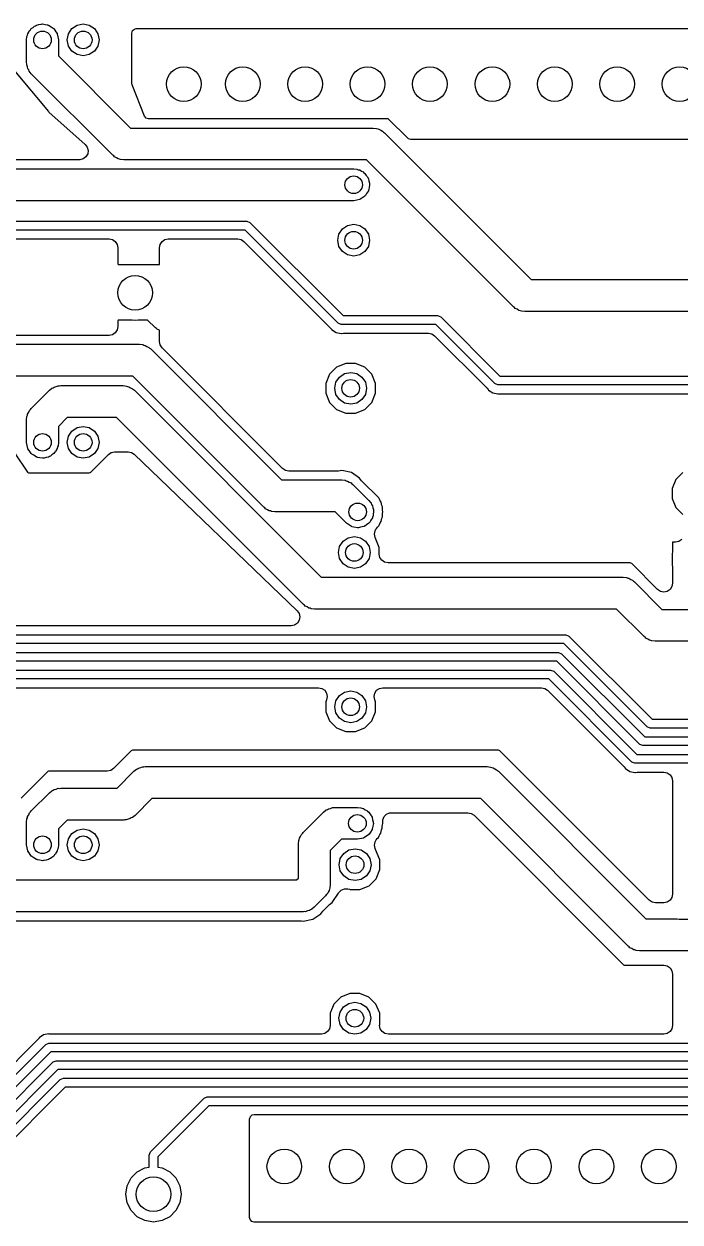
# Model space of a CAD drawing. Extents: x 2.66 to 5.22, y -3.92 to -3.24.
# Drawn here: x 3.435 to 3.807, y -3.921 to -3.241 of the extents above; entities that cross this region are included whole.
import ezdxf

# ---------------------------------------------------------------- set-up
doc = ezdxf.new("R2010")
doc.units = 0
doc.header["$MEASUREMENT"] = 0
doc.layers.add('BLACK', color=7, linetype='CONTINUOUS')

msp = doc.modelspace()

# ---------------------------------------------------------------- linework, layer by layer
at = {"layer": 'BLACK', "linetype": 'CONTINUOUS'}
for p, q in [((3.44087, -3.24267), (3.44141, -3.24249)), ((3.44141, -3.24249), (3.44193, -3.24215)), ((3.44193, -3.24215), (3.44335, -3.24186)), ((3.44335, -3.24186), (3.44445, -3.24151)), ((3.44445, -3.24151), (3.4449, -3.24155)), ((3.4449, -3.24155), (3.44539, -3.24146)), ((3.44539, -3.24146), (3.44698, -3.24177)), ((3.44698, -3.24177), (3.44819, -3.2419)), ((3.44819, -3.2419), (3.44849, -3.24207)), ((3.44849, -3.24207), (3.44886, -3.24215)), ((3.44886, -3.24215), (3.45039, -3.24317)), ((3.4621, -3.24411), (3.46504, -3.24215)), ((3.46504, -3.24215), (3.4685, -3.24146)), ((3.4685, -3.24146), (3.47197, -3.24215)), ((3.47197, -3.24215), (3.47491, -3.24411)), ((3.43634, -3.25051), (3.43654, -3.24863)), ((3.43654, -3.24863), (3.43686, -3.24791)), ((3.43686, -3.24791), (3.43703, -3.24705)), ((3.43703, -3.24705), (3.43767, -3.24609)), ((3.43767, -3.24609), (3.43807, -3.24519)), ((3.43807, -3.24519), (3.43857, -3.24474)), ((3.43857, -3.24474), (3.43899, -3.24411)), ((3.43899, -3.24411), (3.44007, -3.24339)), ((3.44007, -3.24339), (3.44087, -3.24267)), ((3.45039, -3.24317), (3.45145, -3.24378)), ((3.45145, -3.24378), (3.45159, -3.24397)), ((3.45159, -3.24397), (3.4518, -3.24411)), ((3.4518, -3.24411), (3.45302, -3.24594)), ((3.45302, -3.24594), (3.45367, -3.24683)), ((3.45367, -3.24683), (3.45369, -3.24694)), ((3.45369, -3.24694), (3.45376, -3.24705)), ((3.45376, -3.24705), (3.45445, -3.25051)), ((3.45945, -3.25051), (3.46014, -3.24705)), ((3.46014, -3.24705), (3.4621, -3.24411)), ((3.47491, -3.24411), (3.47687, -3.24705)), ((3.47687, -3.24705), (3.47756, -3.25051)), ((3.49606, -3.24661), (3.49646, -3.24525)), ((3.49606, -3.27511), (3.49606, -3.24661)), ((3.49646, -3.24525), (3.49754, -3.24432)), ((3.49754, -3.24432), (3.49858, -3.24409)), ((3.49858, -3.24409), (4.50535, -3.24409)), ((3.43634, -3.26332), (3.43634, -3.25051)), ((3.45445, -3.25051), (3.45445, -3.25957)), ((3.46014, -3.25398), (3.45945, -3.25051)), ((3.4621, -3.25691), (3.46014, -3.25398)), ((3.47687, -3.25398), (3.47491, -3.25691)), ((3.47756, -3.25051), (3.47687, -3.25398)), ((3.45445, -3.25957), (3.49539, -3.30051)), ((3.46504, -3.25888), (3.4621, -3.25691)), ((3.4685, -3.25957), (3.46504, -3.25888)), ((3.47197, -3.25888), (3.4685, -3.25957)), ((3.47491, -3.25691), (3.47197, -3.25888)), ((3.42945, -3.26809), (3.4487, -3.29119)), ((3.43649, -3.26402), (3.43634, -3.26332)), ((3.43645, -3.26473), (3.43649, -3.26402)), ((3.43687, -3.26584), (3.43645, -3.26473)), ((3.43712, -3.267), (3.43687, -3.26584)), ((3.43754, -3.26758), (3.43712, -3.267)), ((3.4378, -3.26825), (3.43754, -3.26758)), ((3.43899, -3.26972), (3.4378, -3.26825)), ((3.48524, -3.31597), (3.43899, -3.26972)), ((3.49624, -3.27604), (3.49606, -3.27511)), ((3.5033, -3.29369), (3.49624, -3.27604)), ((3.4487, -3.29119), (3.44896, -3.29146)), ((3.44896, -3.29146), (3.46964, -3.30985)), ((3.50428, -3.29488), (3.5033, -3.29369)), ((3.50564, -3.29528), (3.50428, -3.29488)), ((3.63249, -3.29528), (3.50564, -3.29528)), ((3.63298, -3.29523), (3.63249, -3.29528)), ((3.63314, -3.2952), (3.63298, -3.29523)), ((3.6333, -3.29523), (3.63314, -3.2952)), ((3.63379, -3.29528), (3.6333, -3.29523)), ((3.64148, -3.29528), (3.63379, -3.29528)), ((3.64171, -3.29532), (3.64148, -3.29528)), ((3.64191, -3.29545), (3.64171, -3.29532)), ((3.65281, -3.30635), (3.64191, -3.29545)), ((3.49539, -3.30051), (3.63314, -3.30051)), ((3.63314, -3.30051), (3.63502, -3.30071)), ((3.63502, -3.30071), (3.63568, -3.301)), ((3.63568, -3.301), (3.63639, -3.30111)), ((3.63639, -3.30111), (3.63738, -3.30176)), ((3.63738, -3.30176), (3.63846, -3.30224)), ((3.63846, -3.30224), (3.63894, -3.30277)), ((3.63894, -3.30277), (3.63954, -3.30316)), ((3.63954, -3.30316), (3.7229, -3.38652)), ((3.46964, -3.30985), (3.47082, -3.3114)), ((3.65322, -3.30669), (3.65281, -3.30635)), ((3.65459, -3.30709), (3.65322, -3.30669)), ((3.8308, -3.30709), (3.65459, -3.30709)), ((3.47005, -3.3169), (3.4685, -3.31808)), ((3.47104, -3.31522), (3.47005, -3.3169)), ((3.47082, -3.3114), (3.47131, -3.31329)), ((3.47131, -3.31329), (3.47104, -3.31522)), ((3.48584, -3.31636), (3.48524, -3.31597)), ((3.48632, -3.31689), (3.48584, -3.31636)), ((3.4874, -3.31737), (3.48632, -3.31689)), ((3.4884, -3.31802), (3.4874, -3.31737)), ((3.39548, -3.32362), (3.62205, -3.32362)), ((3.46632, -3.31858), (3.39964, -3.31858)), ((3.46661, -3.31857), (3.46632, -3.31858)), ((3.4685, -3.31808), (3.46661, -3.31857)), ((3.48911, -3.31813), (3.4884, -3.31802)), ((3.48976, -3.31842), (3.48911, -3.31813)), ((3.49164, -3.31862), (3.48976, -3.31842)), ((3.62939, -3.31862), (3.49164, -3.31862)), ((3.62205, -3.32362), (3.62393, -3.32382)), ((3.62393, -3.32382), (3.62465, -3.32414)), ((3.62465, -3.32414), (3.62551, -3.32431)), ((3.71274, -3.40198), (3.62939, -3.31862)), ((3.62551, -3.32431), (3.62647, -3.32495)), ((3.62647, -3.32495), (3.62737, -3.32535)), ((3.62737, -3.32535), (3.62782, -3.32586)), ((3.62782, -3.32586), (3.62845, -3.32627)), ((3.62845, -3.32627), (3.62917, -3.32735)), ((3.62917, -3.32735), (3.62989, -3.32815)), ((3.62989, -3.32815), (3.63007, -3.32869)), ((3.63007, -3.32869), (3.63041, -3.32921)), ((3.63041, -3.32921), (3.6307, -3.33063)), ((3.6307, -3.33063), (3.63105, -3.33173)), ((3.62939, -3.33767), (3.62878, -3.33874)), ((3.63041, -3.33614), (3.62939, -3.33767)), ((3.63049, -3.33578), (3.63041, -3.33614)), ((3.63066, -3.33548), (3.63049, -3.33578)), ((3.63079, -3.33427), (3.63066, -3.33548)), ((3.6311, -3.33268), (3.63079, -3.33427)), ((3.63105, -3.33173), (3.631, -3.33219)), ((3.631, -3.33219), (3.6311, -3.33268)), ((3.62205, -3.34173), (3.39173, -3.34173)), ((3.62551, -3.34104), (3.62205, -3.34173)), ((3.62562, -3.34097), (3.62551, -3.34104)), ((3.62573, -3.34095), (3.62562, -3.34097)), ((3.62662, -3.3403), (3.62573, -3.34095)), ((3.62845, -3.33908), (3.62662, -3.3403)), ((3.62859, -3.33887), (3.62845, -3.33908)), ((3.62878, -3.33874), (3.62859, -3.33887)), ((3.29764, -3.35341), (3.56142, -3.35341)), ((3.56142, -3.35341), (3.56319, -3.35414)), ((3.56319, -3.35414), (3.616, -3.40695)), ((3.61368, -3.36071), (3.61564, -3.35777)), ((3.61564, -3.35777), (3.61858, -3.35581)), ((3.61858, -3.35581), (3.62205, -3.35512)), ((3.62205, -3.35512), (3.62551, -3.35581)), ((3.62551, -3.35581), (3.62845, -3.35777)), ((3.62845, -3.35777), (3.63041, -3.36071)), ((3.56038, -3.35841), (3.29867, -3.35841)), ((3.30283, -3.36344), (3.48319, -3.36344)), ((3.48319, -3.36344), (3.4851, -3.36383)), ((3.4851, -3.36383), (3.48672, -3.36491)), ((3.48672, -3.36491), (3.48781, -3.36653)), ((3.51219, -3.36653), (3.51328, -3.36491)), ((3.51328, -3.36491), (3.5149, -3.36383)), ((3.5149, -3.36383), (3.51681, -3.36344)), ((3.51681, -3.36344), (3.55622, -3.36344)), ((3.55622, -3.36344), (3.55814, -3.36383)), ((3.55814, -3.36383), (3.55976, -3.36491)), ((3.55976, -3.36491), (3.60876, -3.41391)), ((3.61319, -3.41122), (3.56038, -3.35841)), ((3.61299, -3.36417), (3.61368, -3.36071)), ((3.61368, -3.36764), (3.61299, -3.36417)), ((3.63041, -3.36071), (3.6311, -3.36417)), ((3.6311, -3.36417), (3.63041, -3.36764)), ((3.48781, -3.36653), (3.48819, -3.36844)), ((3.48819, -3.36844), (3.48819, -3.37746)), ((3.51181, -3.36844), (3.51219, -3.36653)), ((3.51181, -3.37746), (3.51181, -3.36844)), ((3.61564, -3.37058), (3.61368, -3.36764)), ((3.61858, -3.37254), (3.61564, -3.37058)), ((3.62845, -3.37058), (3.62551, -3.37254)), ((3.63041, -3.36764), (3.62845, -3.37058)), ((3.48819, -3.37746), (3.48827, -3.37787)), ((3.48827, -3.37787), (3.48868, -3.37795)), ((3.48868, -3.37795), (3.51132, -3.37795)), ((3.51132, -3.37795), (3.51173, -3.37787)), ((3.51173, -3.37787), (3.51181, -3.37746)), ((3.62205, -3.37323), (3.61858, -3.37254)), ((3.62551, -3.37254), (3.62205, -3.37323)), ((3.7229, -3.38652), (3.8188, -3.38652)), ((3.71334, -3.40237), (3.71274, -3.40198)), ((3.71382, -3.4029), (3.71334, -3.40237)), ((3.71491, -3.40338), (3.71382, -3.4029)), ((3.7159, -3.40403), (3.71491, -3.40338)), ((3.71661, -3.40414), (3.7159, -3.40403)), ((3.71726, -3.40443), (3.71661, -3.40414)), ((3.71915, -3.40463), (3.71726, -3.40443)), ((3.8188, -3.40463), (3.71915, -3.40463)), ((3.48827, -3.40953), (3.48819, -3.40994)), ((3.48819, -3.40994), (3.48819, -3.41319)), ((3.48868, -3.40945), (3.48827, -3.40953)), ((3.49621, -3.40945), (3.48868, -3.40945)), ((3.49795, -3.40972), (3.49621, -3.40945)), ((3.49969, -3.40945), (3.49795, -3.40972)), ((3.50507, -3.40945), (3.49969, -3.40945)), ((3.50952, -3.4139), (3.50507, -3.40945)), ((3.61368, -3.41142), (3.61319, -3.41122)), ((3.61496, -3.41195), (3.61368, -3.41142)), ((3.66865, -3.41195), (3.61496, -3.41195)), ((3.616, -3.40695), (3.66969, -3.40695)), ((3.70219, -3.44549), (3.66865, -3.41195)), ((3.66969, -3.40695), (3.67145, -3.40768)), ((3.67145, -3.40768), (3.70499, -3.44122)), ((3.48319, -3.41819), (3.30818, -3.41819)), ((3.4851, -3.41781), (3.48319, -3.41819)), ((3.48672, -3.41672), (3.4851, -3.41781)), ((3.48781, -3.4151), (3.48672, -3.41672)), ((3.48819, -3.41319), (3.48781, -3.4151)), ((3.5102, -3.41429), (3.50952, -3.4139)), ((3.51075, -3.41484), (3.5102, -3.41429)), ((3.5115, -3.41504), (3.51075, -3.41484)), ((3.51181, -3.41522), (3.5115, -3.41504)), ((3.51181, -3.4217), (3.51181, -3.41522)), ((3.60876, -3.41391), (3.60938, -3.41466)), ((3.60938, -3.41466), (3.60953, -3.41488)), ((3.60953, -3.41488), (3.61202, -3.41655)), ((3.61202, -3.41655), (3.61496, -3.41714)), ((3.61496, -3.41714), (3.61522, -3.41708)), ((3.61522, -3.41708), (3.6162, -3.41699)), ((3.6162, -3.41699), (3.66449, -3.41699)), ((3.66449, -3.41699), (3.6664, -3.41737)), ((3.6664, -3.41737), (3.66803, -3.41845)), ((3.66803, -3.41845), (3.69775, -3.44818)), ((3.3063, -3.42323), (3.50039, -3.42323)), ((3.50039, -3.42323), (3.50228, -3.42343)), ((3.50228, -3.42343), (3.50293, -3.42372)), ((3.50293, -3.42372), (3.50364, -3.42383)), ((3.50364, -3.42383), (3.50463, -3.42448)), ((3.50463, -3.42448), (3.50572, -3.42496)), ((3.50572, -3.42496), (3.5062, -3.42549)), ((3.5062, -3.42549), (3.5068, -3.42588)), ((3.5068, -3.42588), (3.58111, -3.50019)), ((3.51219, -3.42361), (3.51181, -3.4217)), ((3.51328, -3.42523), (3.51219, -3.42361)), ((3.58173, -3.49369), (3.51328, -3.42523)), ((3.61237, -3.43624), (3.60841, -3.44021)), ((3.61755, -3.43409), (3.61237, -3.43624)), ((3.61689, -3.43982), (3.62035, -3.43913)), ((3.62316, -3.43409), (3.61755, -3.43409)), ((3.62035, -3.43913), (3.62382, -3.43982)), ((3.62834, -3.43624), (3.62316, -3.43409)), ((3.6323, -3.44021), (3.62834, -3.43624)), ((3.49664, -3.44134), (3.31005, -3.44134)), ((3.57096, -3.51565), (3.49664, -3.44134)), ((3.60841, -3.44021), (3.60626, -3.44539)), ((3.60626, -3.44539), (3.60626, -3.45099)), ((3.6113, -3.44819), (3.61199, -3.44472)), ((3.61199, -3.44472), (3.61395, -3.44179)), ((3.61395, -3.44179), (3.61689, -3.43982)), ((3.62382, -3.43982), (3.62676, -3.44179)), ((3.62676, -3.44179), (3.62872, -3.44472)), ((3.62872, -3.44472), (3.62941, -3.44819)), ((3.63445, -3.44539), (3.6323, -3.44021)), ((3.63445, -3.45099), (3.63445, -3.44539)), ((3.70263, -3.44567), (3.70219, -3.44549)), ((3.70396, -3.44622), (3.70263, -3.44567)), ((4.13123, -3.44622), (3.70396, -3.44622)), ((3.70499, -3.44122), (4.13467, -3.44122)), ((3.43899, -3.45965), (3.4493, -3.44934)), ((3.4493, -3.44934), (3.45077, -3.44815)), ((3.45077, -3.44815), (3.45144, -3.4479)), ((3.45144, -3.4479), (3.45201, -3.44748)), ((3.45201, -3.44748), (3.45317, -3.44723)), ((3.45317, -3.44723), (3.45428, -3.4468)), ((3.45428, -3.4468), (3.455, -3.44684)), ((3.455, -3.44684), (3.4557, -3.44669)), ((3.4557, -3.44669), (3.49117, -3.44669)), ((3.49117, -3.44669), (3.49306, -3.44689)), ((3.49306, -3.44689), (3.49371, -3.44718)), ((3.49371, -3.44718), (3.49442, -3.44729)), ((3.49442, -3.44729), (3.49541, -3.44794)), ((3.49541, -3.44794), (3.4965, -3.44842)), ((3.4965, -3.44842), (3.49698, -3.44895)), ((3.49698, -3.44895), (3.49758, -3.44934)), ((3.49758, -3.44934), (3.60363, -3.55539)), ((3.60626, -3.45099), (3.60841, -3.45617)), ((3.61199, -3.45165), (3.6113, -3.44819)), ((3.61395, -3.45459), (3.61199, -3.45165)), ((3.62872, -3.45165), (3.62676, -3.45459)), ((3.62941, -3.44819), (3.62872, -3.45165)), ((3.6323, -3.45617), (3.63445, -3.45099)), ((3.69775, -3.44818), (3.69837, -3.44894)), ((3.69837, -3.44894), (3.69852, -3.44916)), ((3.69852, -3.44916), (3.70101, -3.45082)), ((3.70101, -3.45082), (3.70396, -3.45141)), ((3.70396, -3.45141), (3.70422, -3.45136)), ((3.70422, -3.45136), (3.70519, -3.45126)), ((3.70519, -3.45126), (4.12218, -3.45126)), ((3.4386, -3.46025), (3.43899, -3.45965)), ((3.60841, -3.45617), (3.61237, -3.46014)), ((3.61237, -3.46014), (3.61755, -3.46228)), ((3.61689, -3.45655), (3.61395, -3.45459)), ((3.62035, -3.45724), (3.61689, -3.45655)), ((3.62382, -3.45655), (3.62035, -3.45724)), ((3.62316, -3.46228), (3.62834, -3.46014)), ((3.62676, -3.45459), (3.62382, -3.45655)), ((3.62834, -3.46014), (3.6323, -3.45617)), ((3.43634, -3.46605), (3.43654, -3.46417)), ((3.43634, -3.47886), (3.43634, -3.46605)), ((3.43654, -3.46417), (3.43683, -3.46351)), ((3.43683, -3.46351), (3.43694, -3.46281)), ((3.43694, -3.46281), (3.43759, -3.46181)), ((3.43759, -3.46181), (3.43807, -3.46073)), ((3.43807, -3.46073), (3.4386, -3.46025)), ((3.45945, -3.4648), (3.45445, -3.4698)), ((3.48742, -3.4648), (3.45945, -3.4648)), ((3.59347, -3.57085), (3.48742, -3.4648)), ((3.61755, -3.46228), (3.62316, -3.46228)), ((3.45445, -3.4698), (3.45445, -3.47886)), ((3.46014, -3.47539), (3.4621, -3.47246)), ((3.4621, -3.47246), (3.46504, -3.47049)), ((3.46504, -3.47049), (3.4685, -3.4698)), ((3.4685, -3.4698), (3.47197, -3.47049)), ((3.47197, -3.47049), (3.47491, -3.47246)), ((3.47491, -3.47246), (3.47687, -3.47539)), ((3.43703, -3.48232), (3.43634, -3.47886)), ((3.45445, -3.47886), (3.45425, -3.48074)), ((3.45945, -3.47886), (3.46014, -3.47539)), ((3.46014, -3.48232), (3.45945, -3.47886)), ((3.47687, -3.47539), (3.47756, -3.47886)), ((3.47756, -3.47886), (3.47687, -3.48232)), ((3.42954, -3.48487), (3.43687, -3.49585)), ((3.4371, -3.48243), (3.43703, -3.48232)), ((3.43712, -3.48254), (3.4371, -3.48243)), ((3.43777, -3.48343), (3.43712, -3.48254)), ((3.43899, -3.48526), (3.43777, -3.48343)), ((3.4392, -3.4854), (3.43899, -3.48526)), ((3.43933, -3.48559), (3.4392, -3.4854)), ((3.4404, -3.4862), (3.43933, -3.48559)), ((3.44193, -3.48722), (3.4404, -3.4862)), ((3.4423, -3.4873), (3.44193, -3.48722)), ((3.4426, -3.48747), (3.4423, -3.4873)), ((3.44886, -3.48722), (3.44744, -3.48751)), ((3.44938, -3.48688), (3.44886, -3.48722)), ((3.44992, -3.4867), (3.44938, -3.48688)), ((3.45072, -3.48598), (3.44992, -3.4867)), ((3.4518, -3.48526), (3.45072, -3.48598)), ((3.45222, -3.48463), (3.4518, -3.48526)), ((3.45272, -3.48418), (3.45222, -3.48463)), ((3.45312, -3.48328), (3.45272, -3.48418)), ((3.45376, -3.48232), (3.45312, -3.48328)), ((3.45393, -3.48146), (3.45376, -3.48232)), ((3.45425, -3.48074), (3.45393, -3.48146)), ((3.4621, -3.48526), (3.46014, -3.48232)), ((3.46504, -3.48722), (3.4621, -3.48526)), ((3.4685, -3.48791), (3.46504, -3.48722)), ((3.47197, -3.48722), (3.4685, -3.48791)), ((3.47491, -3.48526), (3.47197, -3.48722)), ((3.47279, -3.49571), (3.48279, -3.48572)), ((3.47687, -3.48232), (3.47491, -3.48526)), ((3.48279, -3.48572), (3.48441, -3.48463)), ((3.48441, -3.48463), (3.48632, -3.48425)), ((3.48632, -3.48425), (3.49405, -3.48425)), ((3.49405, -3.48425), (3.49596, -3.48463)), ((3.49596, -3.48463), (3.49751, -3.48565)), ((3.49751, -3.48565), (3.58997, -3.5744)), ((3.4438, -3.4876), (3.4426, -3.48747)), ((3.44539, -3.48791), (3.4438, -3.4876)), ((3.44588, -3.48782), (3.44539, -3.48791)), ((3.44634, -3.48786), (3.44588, -3.48782)), ((3.44744, -3.48751), (3.44634, -3.48786)), ((3.58336, -3.49477), (3.58173, -3.49369)), ((3.43687, -3.49585), (3.43705, -3.49597)), ((3.43705, -3.49597), (3.4375, -3.49606)), ((3.4375, -3.49606), (3.47195, -3.49606)), ((3.47195, -3.49606), (3.4724, -3.49597)), ((3.4724, -3.49597), (3.47279, -3.49571)), ((3.58111, -3.50019), (3.61526, -3.50019)), ((3.58527, -3.49515), (3.58336, -3.49477)), ((3.61338, -3.49515), (3.58527, -3.49515)), ((3.61435, -3.49506), (3.61338, -3.49515)), ((3.61526, -3.49488), (3.61435, -3.49506)), ((3.62076, -3.49597), (3.61526, -3.49488)), ((3.61526, -3.50019), (3.61714, -3.50039)), ((3.61714, -3.50039), (3.6178, -3.50068)), ((3.6178, -3.50068), (3.6185, -3.5008)), ((3.6185, -3.5008), (3.6195, -3.50144)), ((3.62542, -3.49909), (3.62076, -3.49597)), ((3.62593, -3.49985), (3.62542, -3.49909)), ((3.62655, -3.50061), (3.62593, -3.49985)), ((3.63626, -3.51032), (3.62655, -3.50061)), ((3.80498, -3.49989), (3.80283, -3.50507)), ((3.80895, -3.49593), (3.80498, -3.49989)), ((3.6195, -3.50144), (3.62058, -3.50192)), ((3.62058, -3.50192), (3.62106, -3.50246)), ((3.62106, -3.50246), (3.62166, -3.50285)), ((3.62166, -3.50285), (3.63072, -3.5119)), ((3.80283, -3.50507), (3.80283, -3.51068)), ((3.63072, -3.5119), (3.63072, -3.5119)), ((3.63072, -3.5119), (3.63072, -3.5119)), ((3.63072, -3.5119), (3.63191, -3.51337)), ((3.63191, -3.51337), (3.63219, -3.51411)), ((3.63219, -3.51411), (3.63268, -3.51484)), ((3.63662, -3.51117), (3.63626, -3.51032)), ((3.63708, -3.51204), (3.63662, -3.51117)), ((3.63759, -3.5128), (3.63708, -3.51204)), ((3.63777, -3.51371), (3.63759, -3.5128)), ((3.63805, -3.51465), (3.63777, -3.51371)), ((3.80283, -3.51068), (3.80498, -3.51586)), ((3.57156, -3.51604), (3.57096, -3.51565)), ((3.57204, -3.51657), (3.57156, -3.51604)), ((3.57312, -3.51706), (3.57204, -3.51657)), ((3.57411, -3.5177), (3.57312, -3.51706)), ((3.57482, -3.51781), (3.57411, -3.5177)), ((3.57548, -3.51811), (3.57482, -3.51781)), ((3.57736, -3.5183), (3.57548, -3.51811)), ((3.61151, -3.5183), (3.57736, -3.5183)), ((3.61791, -3.52471), (3.61151, -3.5183)), ((3.63268, -3.51484), (3.6329, -3.51597)), ((3.6328, -3.52116), (3.63268, -3.52177)), ((3.63306, -3.52065), (3.6328, -3.52116)), ((3.6329, -3.51597), (3.63326, -3.51689)), ((3.63312, -3.51957), (3.63306, -3.52065)), ((3.63337, -3.5183), (3.63312, -3.51957)), ((3.63326, -3.51689), (3.63322, -3.51757)), ((3.63322, -3.51757), (3.63337, -3.5183)), ((3.63841, -3.5155), (3.63805, -3.51465)), ((3.63805, -3.52196), (3.63841, -3.52111)), ((3.63841, -3.51642), (3.63841, -3.5155)), ((3.6385, -3.5174), (3.63841, -3.51642)), ((3.63841, -3.52018), (3.6385, -3.51921)), ((3.63841, -3.52111), (3.63841, -3.52018)), ((3.63868, -3.5183), (3.6385, -3.5174)), ((3.6385, -3.51921), (3.63868, -3.5183)), ((3.80498, -3.51586), (3.80895, -3.51982)), ((3.62085, -3.52667), (3.61791, -3.52471)), ((3.61791, -3.52471), (3.61791, -3.52471)), ((3.62097, -3.52669), (3.62085, -3.52667)), ((3.62107, -3.52676), (3.62097, -3.52669)), ((3.62215, -3.52693), (3.62107, -3.52676)), ((3.62431, -3.52736), (3.62215, -3.52693)), ((3.62456, -3.52731), (3.62431, -3.52736)), ((3.62479, -3.52735), (3.62456, -3.52731)), ((3.62597, -3.52703), (3.62479, -3.52735)), ((3.62778, -3.52667), (3.62597, -3.52703)), ((3.62809, -3.52646), (3.62778, -3.52667)), ((3.62842, -3.52637), (3.62809, -3.52646)), ((3.62937, -3.52561), (3.62842, -3.52637)), ((3.63072, -3.52471), (3.62937, -3.52561)), ((3.63099, -3.52429), (3.63072, -3.52471)), ((3.63135, -3.524), (3.63099, -3.52429)), ((3.63188, -3.52297), (3.63135, -3.524)), ((3.63268, -3.52177), (3.63188, -3.52297)), ((3.63466, -3.52819), (3.63499, -3.5277)), ((3.63499, -3.5277), (3.63561, -3.52694)), ((3.63561, -3.52694), (3.63626, -3.52629)), ((3.63626, -3.52629), (3.63662, -3.52544)), ((3.63662, -3.52544), (3.63708, -3.52457)), ((3.63708, -3.52457), (3.63759, -3.5238)), ((3.63759, -3.5238), (3.63777, -3.5229)), ((3.63777, -3.5229), (3.63805, -3.52196)), ((3.61408, -3.53787), (3.61604, -3.53494)), ((3.61604, -3.53494), (3.61898, -3.53297)), ((3.61898, -3.53297), (3.62244, -3.53228)), ((3.62244, -3.53228), (3.62591, -3.53297)), ((3.62591, -3.53297), (3.62884, -3.53494)), ((3.62884, -3.53494), (3.63081, -3.53787)), ((3.63381, -3.53097), (3.63419, -3.52906)), ((3.63419, -3.53288), (3.63381, -3.53097)), ((3.63419, -3.52906), (3.63466, -3.52819)), ((3.63654, -3.53854), (3.63419, -3.53288)), ((3.8083, -3.53397), (3.80668, -3.53505)), ((3.61339, -3.54134), (3.61408, -3.53787)), ((3.61408, -3.5448), (3.61339, -3.54134)), ((3.63081, -3.53787), (3.6315, -3.54134)), ((3.6315, -3.54134), (3.63081, -3.5448)), ((3.63654, -3.54224), (3.63654, -3.53854)), ((3.80315, -3.54072), (3.80283, -3.5423)), ((3.80477, -3.53543), (3.80315, -3.53543)), ((3.80315, -3.53543), (3.80315, -3.54072)), ((3.80668, -3.53505), (3.80477, -3.53543)), ((3.61604, -3.54774), (3.61408, -3.5448)), ((3.61898, -3.5497), (3.61604, -3.54774)), ((3.62884, -3.54774), (3.62591, -3.5497)), ((3.63081, -3.5448), (3.62884, -3.54774)), ((3.63692, -3.54416), (3.63654, -3.54224)), ((3.638, -3.54578), (3.63692, -3.54416)), ((3.63962, -3.54686), (3.638, -3.54578)), ((3.64154, -3.54724), (3.63962, -3.54686)), ((3.77904, -3.54724), (3.64154, -3.54724)), ((3.77949, -3.54733), (3.77904, -3.54724)), ((3.77988, -3.54759), (3.77949, -3.54733)), ((3.79461, -3.56233), (3.77988, -3.54759)), ((3.80283, -3.5423), (3.80283, -3.54825)), ((3.80283, -3.54825), (3.80315, -3.54983)), ((3.62244, -3.55039), (3.61898, -3.5497)), ((3.62591, -3.5497), (3.62244, -3.55039)), ((3.80315, -3.54983), (3.80315, -3.5588)), ((3.60363, -3.55539), (3.77508, -3.55539)), ((3.77508, -3.55539), (3.77696, -3.55559)), ((3.77696, -3.55559), (3.77762, -3.55588)), ((3.77762, -3.55588), (3.77832, -3.556)), ((3.77832, -3.556), (3.77932, -3.55664)), ((3.77932, -3.55664), (3.7804, -3.55712)), ((3.7804, -3.55712), (3.78088, -3.55766)), ((3.78088, -3.55766), (3.78148, -3.55805)), ((3.78148, -3.55805), (3.79706, -3.57362)), ((3.80277, -3.56071), (3.80169, -3.56233)), ((3.80315, -3.5588), (3.80277, -3.56071)), ((3.79624, -3.56341), (3.79461, -3.56233)), ((3.79815, -3.5638), (3.79624, -3.56341)), ((3.80006, -3.56341), (3.79815, -3.5638)), ((3.80169, -3.56233), (3.80006, -3.56341)), ((3.58997, -3.5744), (3.59109, -3.576)), ((3.59407, -3.57124), (3.59347, -3.57085)), ((3.59455, -3.57177), (3.59407, -3.57124)), ((3.59564, -3.57226), (3.59455, -3.57177)), ((3.59663, -3.5729), (3.59564, -3.57226)), ((3.59734, -3.57301), (3.59663, -3.5729)), ((3.59799, -3.57331), (3.59734, -3.57301)), ((3.59988, -3.5735), (3.59799, -3.57331)), ((3.77133, -3.5735), (3.59988, -3.5735)), ((3.7869, -3.58908), (3.77133, -3.5735)), ((3.79706, -3.57362), (3.81862, -3.57362)), ((3.59012, -3.58147), (3.58852, -3.58259)), ((3.59117, -3.57983), (3.59012, -3.58147)), ((3.59109, -3.576), (3.59151, -3.57791)), ((3.59151, -3.57791), (3.59117, -3.57983)), ((3.31102, -3.58805), (3.74249, -3.58805)), ((3.58651, -3.58301), (3.31226, -3.58301)), ((3.58852, -3.58259), (3.58651, -3.58301)), ((3.74249, -3.58805), (3.74426, -3.58878)), ((3.74426, -3.58878), (3.79144, -3.63596)), ((3.78751, -3.58947), (3.7869, -3.58908)), ((3.74145, -3.59305), (3.31206, -3.59305)), ((3.78863, -3.64023), (3.74145, -3.59305)), ((3.78798, -3.59), (3.78751, -3.58947)), ((3.78907, -3.59049), (3.78798, -3.59)), ((3.79006, -3.59113), (3.78907, -3.59049)), ((3.79077, -3.59124), (3.79006, -3.59113)), ((3.79142, -3.59153), (3.79077, -3.59124)), ((3.79331, -3.59173), (3.79142, -3.59153)), ((3.81862, -3.59173), (3.79331, -3.59173)), ((3.31517, -3.59805), (3.73835, -3.59805)), ((3.73835, -3.59805), (3.74011, -3.59878)), ((3.74011, -3.59878), (3.78729, -3.64596)), ((3.73731, -3.60305), (3.3162, -3.60305)), ((3.31931, -3.60805), (3.73384, -3.60805)), ((3.73384, -3.60805), (3.73561, -3.60878)), ((3.73561, -3.60878), (3.78279, -3.65596)), ((3.78449, -3.65023), (3.73731, -3.60305)), ((3.73281, -3.61305), (3.32034, -3.61305)), ((3.77999, -3.66023), (3.73281, -3.61305)), ((3.3245, -3.61809), (3.60209, -3.61809)), ((3.60209, -3.61809), (3.60401, -3.61847)), ((3.60401, -3.61847), (3.60563, -3.61956)), ((3.60563, -3.61956), (3.60671, -3.62118)), ((3.60671, -3.62118), (3.60709, -3.62309)), ((3.60709, -3.62309), (3.60671, -3.625)), ((3.61199, -3.62543), (3.61395, -3.62249)), ((3.61395, -3.62249), (3.61689, -3.62053)), ((3.61689, -3.62053), (3.62035, -3.61984)), ((3.62035, -3.61984), (3.62382, -3.62053)), ((3.62382, -3.62053), (3.62676, -3.62249)), ((3.62676, -3.62249), (3.62872, -3.62543)), ((3.63362, -3.62309), (3.634, -3.62118)), ((3.634, -3.625), (3.63362, -3.62309)), ((3.634, -3.62118), (3.63508, -3.61956)), ((3.63508, -3.61956), (3.6367, -3.61847)), ((3.6367, -3.61847), (3.63862, -3.61809)), ((3.63862, -3.61809), (3.72865, -3.61809)), ((3.72865, -3.61809), (3.73056, -3.61847)), ((3.73056, -3.61847), (3.73218, -3.61956)), ((3.73218, -3.61956), (3.77555, -3.66292)), ((3.60671, -3.625), (3.60626, -3.62609)), ((3.60626, -3.62609), (3.60626, -3.6317)), ((3.6113, -3.6289), (3.61199, -3.62543)), ((3.61199, -3.63236), (3.6113, -3.6289)), ((3.62872, -3.62543), (3.62941, -3.6289)), ((3.62941, -3.6289), (3.62872, -3.63236)), ((3.63445, -3.62609), (3.634, -3.625)), ((3.63445, -3.6317), (3.63445, -3.62609)), ((3.60626, -3.6317), (3.60841, -3.63688)), ((3.60841, -3.63688), (3.61237, -3.64085)), ((3.61395, -3.6353), (3.61199, -3.63236)), ((3.61689, -3.63726), (3.61395, -3.6353)), ((3.62676, -3.6353), (3.62382, -3.63726)), ((3.62872, -3.63236), (3.62676, -3.6353)), ((3.62834, -3.64085), (3.6323, -3.63688)), ((3.6323, -3.63688), (3.63445, -3.6317)), ((3.79144, -3.63596), (4.26866, -3.63596)), ((3.61237, -3.64085), (3.61755, -3.64299)), ((3.62035, -3.63795), (3.61689, -3.63726)), ((3.61755, -3.64299), (3.62316, -3.64299)), ((3.62382, -3.63726), (3.62035, -3.63795)), ((3.62316, -3.64299), (3.62834, -3.64085)), ((3.7904, -3.64096), (3.78863, -3.64023)), ((4.26763, -3.64096), (3.7904, -3.64096)), ((3.78626, -3.65096), (3.78449, -3.65023)), ((3.78729, -3.64596), (4.26452, -3.64596)), ((3.49571, -3.65389), (3.48572, -3.66389)), ((3.4961, -3.65363), (3.49571, -3.65389)), ((3.49656, -3.65354), (3.4961, -3.65363)), ((3.70423, -3.65354), (3.49656, -3.65354)), ((3.70469, -3.65363), (3.70423, -3.65354)), ((3.70507, -3.65389), (3.70469, -3.65363)), ((3.78987, -3.73869), (3.70507, -3.65389)), ((3.78279, -3.65596), (4.26038, -3.65596)), ((4.26349, -3.65096), (3.78626, -3.65096)), ((3.48572, -3.66389), (3.48409, -3.66497)), ((3.49873, -3.66433), (3.4994, -3.66407)), ((3.4994, -3.66407), (3.49998, -3.66365)), ((3.49998, -3.66365), (3.50114, -3.66341)), ((3.50114, -3.66341), (3.50225, -3.66298)), ((3.50225, -3.66298), (3.50296, -3.66302)), ((3.50296, -3.66302), (3.50366, -3.66287)), ((3.50366, -3.66287), (3.69791, -3.66287)), ((3.69791, -3.66287), (3.69979, -3.66307)), ((3.69979, -3.66307), (3.70045, -3.66336)), ((3.70045, -3.66336), (3.70116, -3.66347)), ((3.70116, -3.66347), (3.70215, -3.66412)), ((3.70215, -3.66412), (3.70323, -3.6646)), ((3.77555, -3.66292), (3.77617, -3.66368)), ((3.77617, -3.66368), (3.77632, -3.6639)), ((3.77632, -3.6639), (3.77881, -3.66557)), ((3.78175, -3.66096), (3.77999, -3.66023)), ((4.25934, -3.66096), (3.78175, -3.66096)), ((3.44847, -3.6657), (3.43336, -3.68082)), ((3.44886, -3.66544), (3.44847, -3.6657)), ((3.44931, -3.66535), (3.44886, -3.66544)), ((3.48218, -3.66535), (3.44931, -3.66535)), ((3.48409, -3.66497), (3.48218, -3.66535)), ((3.48775, -3.67504), (3.49726, -3.66552)), ((3.49726, -3.66552), (3.49873, -3.66433)), ((3.70323, -3.6646), (3.70371, -3.66513)), ((3.70371, -3.66513), (3.70431, -3.66552)), ((3.70431, -3.66552), (3.788, -3.74921)), ((3.77881, -3.66557), (3.78175, -3.66615)), ((3.78175, -3.66615), (3.78201, -3.6661)), ((3.78201, -3.6661), (3.78299, -3.666)), ((3.78299, -3.666), (3.79815, -3.666)), ((3.79815, -3.666), (3.80006, -3.66638)), ((3.80006, -3.66638), (3.80169, -3.66747)), ((3.80169, -3.66747), (3.80277, -3.66909)), ((3.80277, -3.66909), (3.80315, -3.671)), ((3.43899, -3.688), (3.4493, -3.67769)), ((3.4493, -3.67769), (3.45077, -3.6765)), ((3.45077, -3.6765), (3.45144, -3.67624)), ((3.45144, -3.67624), (3.45201, -3.67582)), ((3.45201, -3.67582), (3.45317, -3.67558)), ((3.45317, -3.67558), (3.45428, -3.67515)), ((3.45428, -3.67515), (3.455, -3.67519)), ((3.455, -3.67519), (3.4557, -3.67504)), ((3.4557, -3.67504), (3.48775, -3.67504)), ((3.80315, -3.671), (3.80315, -3.73516)), ((3.50742, -3.68098), (3.4979, -3.6905)), ((3.69416, -3.68098), (3.50742, -3.68098)), ((3.77785, -3.76467), (3.69416, -3.68098)), ((3.43683, -3.69186), (3.43694, -3.69115)), ((3.43694, -3.69115), (3.43759, -3.69016)), ((3.43759, -3.69016), (3.43807, -3.68908)), ((3.43807, -3.68908), (3.4386, -3.6886)), ((3.4386, -3.6886), (3.43899, -3.688)), ((3.4979, -3.6905), (3.49643, -3.69169)), ((3.59332, -3.70028), (3.60496, -3.68863)), ((3.60496, -3.68863), (3.60644, -3.68744)), ((3.60644, -3.68744), (3.60711, -3.68718)), ((3.60711, -3.68718), (3.60768, -3.68676)), ((3.60768, -3.68676), (3.60884, -3.68652)), ((3.60884, -3.68652), (3.60995, -3.68609)), ((3.60995, -3.68609), (3.61067, -3.68613)), ((3.61067, -3.68613), (3.61137, -3.68598)), ((3.61137, -3.68598), (3.62417, -3.68598)), ((3.62417, -3.68598), (3.62606, -3.68618)), ((3.62606, -3.68618), (3.62677, -3.6865)), ((3.62677, -3.6865), (3.62764, -3.68667)), ((3.62764, -3.68667), (3.6286, -3.68731)), ((3.6286, -3.68731), (3.6295, -3.68771)), ((3.6295, -3.68771), (3.62995, -3.68821)), ((3.62995, -3.68821), (3.63058, -3.68863)), ((3.63058, -3.68863), (3.63129, -3.68971)), ((3.63129, -3.68971), (3.63202, -3.69051)), ((3.63202, -3.69051), (3.63219, -3.69105)), ((3.63219, -3.69105), (3.63254, -3.69157)), ((3.63853, -3.693), (3.63927, -3.6912)), ((3.63927, -3.6912), (3.64065, -3.68982)), ((3.64065, -3.68982), (3.64246, -3.68907)), ((3.64246, -3.68907), (3.64343, -3.68898)), ((3.64343, -3.68898), (3.68691, -3.68898)), ((3.68691, -3.68898), (3.68882, -3.68936)), ((3.68882, -3.68936), (3.69044, -3.69044)), ((3.69044, -3.69044), (3.77524, -3.77524)), ((3.43634, -3.6944), (3.43654, -3.69252)), ((3.43634, -3.7072), (3.43634, -3.6944)), ((3.43654, -3.69252), (3.43683, -3.69186)), ((3.45945, -3.69315), (3.45445, -3.69815)), ((3.4915, -3.69315), (3.45945, -3.69315)), ((3.4922, -3.693), (3.4915, -3.69315)), ((3.49291, -3.69304), (3.4922, -3.693)), ((3.49402, -3.69261), (3.49291, -3.69304)), ((3.49518, -3.69237), (3.49402, -3.69261)), ((3.49576, -3.69195), (3.49518, -3.69237)), ((3.49643, -3.69169), (3.49576, -3.69195)), ((3.63254, -3.69157), (3.63282, -3.69299)), ((3.63279, -3.69783), (3.63261, -3.69813)), ((3.63291, -3.69663), (3.63279, -3.69783)), ((3.63282, -3.69299), (3.63318, -3.69409)), ((3.63323, -3.69504), (3.63291, -3.69663)), ((3.63318, -3.69409), (3.63313, -3.69455)), ((3.63313, -3.69455), (3.63323, -3.69504)), ((3.63792, -3.69869), (3.63827, -3.69784)), ((3.63827, -3.69692), (3.63836, -3.69594)), ((3.63827, -3.69784), (3.63827, -3.69692)), ((3.63836, -3.69594), (3.63854, -3.69504)), ((3.63853, -3.69495), (3.63853, -3.693)), ((3.63854, -3.69504), (3.63853, -3.69495)), ((3.45445, -3.69815), (3.45445, -3.7072)), ((3.45945, -3.7072), (3.46014, -3.70374)), ((3.46014, -3.70374), (3.4621, -3.7008)), ((3.4621, -3.7008), (3.46504, -3.69884)), ((3.46504, -3.69884), (3.4685, -3.69815)), ((3.4685, -3.69815), (3.47197, -3.69884)), ((3.47197, -3.69884), (3.47491, -3.7008)), ((3.47491, -3.7008), (3.47687, -3.70374)), ((3.47687, -3.70374), (3.47756, -3.7072)), ((3.59067, -3.70668), (3.59087, -3.7048)), ((3.59087, -3.7048), (3.59116, -3.70414)), ((3.59116, -3.70414), (3.59127, -3.70343)), ((3.59127, -3.70343), (3.59192, -3.70244)), ((3.59192, -3.70244), (3.5924, -3.70136)), ((3.5924, -3.70136), (3.59293, -3.70088)), ((3.59293, -3.70088), (3.59332, -3.70028)), ((3.61512, -3.70409), (3.60878, -3.71043)), ((3.62417, -3.70409), (3.61512, -3.70409)), ((3.62764, -3.7034), (3.62417, -3.70409)), ((3.62774, -3.70333), (3.62764, -3.7034)), ((3.62786, -3.70331), (3.62774, -3.70333)), ((3.62875, -3.70266), (3.62786, -3.70331)), ((3.63058, -3.70144), (3.62875, -3.70266)), ((3.63072, -3.70123), (3.63058, -3.70144)), ((3.6309, -3.7011), (3.63072, -3.70123)), ((3.63152, -3.70003), (3.6309, -3.7011)), ((3.63254, -3.6985), (3.63152, -3.70003)), ((3.63261, -3.69813), (3.63254, -3.6985)), ((3.6342, -3.70557), (3.63466, -3.70471)), ((3.63466, -3.70471), (3.63485, -3.70443)), ((3.63485, -3.70443), (3.63547, -3.70367)), ((3.63547, -3.70367), (3.63612, -3.70302)), ((3.63612, -3.70302), (3.63648, -3.70217)), ((3.63648, -3.70217), (3.63694, -3.7013)), ((3.63694, -3.7013), (3.63745, -3.70054)), ((3.63745, -3.70054), (3.63763, -3.69963)), ((3.63763, -3.69963), (3.63792, -3.69869)), ((3.43703, -3.71067), (3.43634, -3.7072)), ((3.4371, -3.71077), (3.43703, -3.71067)), ((3.43712, -3.71089), (3.4371, -3.71077)), ((3.43777, -3.71178), (3.43712, -3.71089)), ((3.45312, -3.71163), (3.45272, -3.71253)), ((3.45376, -3.71067), (3.45312, -3.71163)), ((3.45393, -3.7098), (3.45376, -3.71067)), ((3.45425, -3.70909), (3.45393, -3.7098)), ((3.45445, -3.7072), (3.45425, -3.70909)), ((3.46014, -3.71067), (3.45945, -3.7072)), ((3.4621, -3.71361), (3.46014, -3.71067)), ((3.47687, -3.71067), (3.47491, -3.71361)), ((3.47756, -3.7072), (3.47687, -3.71067)), ((3.59067, -3.72605), (3.59067, -3.70668)), ((3.60878, -3.71043), (3.60878, -3.7298)), ((3.61643, -3.7121), (3.61937, -3.71014)), ((3.61937, -3.71014), (3.62283, -3.70945)), ((3.62283, -3.70945), (3.6263, -3.71014)), ((3.6263, -3.71014), (3.62924, -3.7121)), ((3.63382, -3.70749), (3.6342, -3.70557)), ((3.6342, -3.7094), (3.63382, -3.70749)), ((3.63451, -3.70987), (3.6342, -3.7094)), ((3.63693, -3.7157), (3.63451, -3.70987)), ((3.43899, -3.71361), (3.43777, -3.71178)), ((3.4392, -3.71375), (3.43899, -3.71361)), ((3.43933, -3.71393), (3.4392, -3.71375)), ((3.4404, -3.71455), (3.43933, -3.71393)), ((3.44193, -3.71557), (3.4404, -3.71455)), ((3.4423, -3.71564), (3.44193, -3.71557)), ((3.4426, -3.71582), (3.4423, -3.71564)), ((3.4438, -3.71594), (3.4426, -3.71582)), ((3.44539, -3.71626), (3.4438, -3.71594)), ((3.44588, -3.71616), (3.44539, -3.71626)), ((3.44634, -3.71621), (3.44588, -3.71616)), ((3.44744, -3.71585), (3.44634, -3.71621)), ((3.44886, -3.71557), (3.44744, -3.71585)), ((3.44938, -3.71522), (3.44886, -3.71557)), ((3.44992, -3.71505), (3.44938, -3.71522)), ((3.45072, -3.71433), (3.44992, -3.71505)), ((3.4518, -3.71361), (3.45072, -3.71433)), ((3.45222, -3.71298), (3.4518, -3.71361)), ((3.45272, -3.71253), (3.45222, -3.71298)), ((3.46504, -3.71557), (3.4621, -3.71361)), ((3.4685, -3.71626), (3.46504, -3.71557)), ((3.47197, -3.71557), (3.4685, -3.71626)), ((3.47491, -3.71361), (3.47197, -3.71557)), ((3.61378, -3.7185), (3.61447, -3.71504)), ((3.61447, -3.72197), (3.61378, -3.7185)), ((3.61447, -3.71504), (3.61643, -3.7121)), ((3.62924, -3.7121), (3.6312, -3.71504)), ((3.6312, -3.71504), (3.63189, -3.7185)), ((3.63189, -3.7185), (3.6312, -3.72197)), ((3.63693, -3.72131), (3.63693, -3.7157)), ((3.61643, -3.72491), (3.61447, -3.72197)), ((3.61937, -3.72687), (3.61643, -3.72491)), ((3.62924, -3.72491), (3.6263, -3.72687)), ((3.6312, -3.72197), (3.62924, -3.72491)), ((3.63478, -3.72649), (3.63693, -3.72131)), ((3.25263, -3.72717), (3.58956, -3.72717)), ((3.58956, -3.72717), (3.59067, -3.72605)), ((3.60858, -3.73169), (3.60829, -3.73234)), ((3.60878, -3.7298), (3.60858, -3.73169)), ((3.62283, -3.72756), (3.61937, -3.72687)), ((3.6263, -3.72687), (3.62283, -3.72756)), ((3.62564, -3.7326), (3.63082, -3.73045)), ((3.63082, -3.73045), (3.63478, -3.72649)), ((3.60613, -3.73621), (3.59971, -3.74262)), ((3.60652, -3.73561), (3.60613, -3.73621)), ((3.60705, -3.73513), (3.60652, -3.73561)), ((3.60753, -3.73404), (3.60705, -3.73513)), ((3.60818, -3.73305), (3.60753, -3.73404)), ((3.60829, -3.73234), (3.60818, -3.73305)), ((3.60989, -3.73996), (3.61345, -3.73464)), ((3.61345, -3.73464), (3.61359, -3.73429)), ((3.61359, -3.73429), (3.61497, -3.73291)), ((3.61497, -3.73291), (3.61677, -3.73216)), ((3.61677, -3.73216), (3.61872, -3.73216)), ((3.61872, -3.73216), (3.61966, -3.73245)), ((3.61966, -3.73245), (3.62003, -3.7326)), ((3.62003, -3.7326), (3.62564, -3.7326)), ((3.7915, -3.73978), (3.78987, -3.73869)), ((3.80169, -3.73869), (3.80006, -3.73978)), ((3.80277, -3.73707), (3.80169, -3.73869)), ((3.80315, -3.73516), (3.80277, -3.73707)), ((3.59331, -3.74528), (3.25638, -3.74528)), ((3.59401, -3.74513), (3.59331, -3.74528)), ((3.59472, -3.74516), (3.59401, -3.74513)), ((3.59583, -3.74474), (3.59472, -3.74516)), ((3.59699, -3.74449), (3.59583, -3.74474)), ((3.59757, -3.74407), (3.59699, -3.74449)), ((3.59824, -3.74381), (3.59757, -3.74407)), ((3.59971, -3.74262), (3.59824, -3.74381)), ((3.60347, -3.74638), (3.60398, -3.74561)), ((3.60398, -3.74561), (3.6046, -3.74486)), ((3.6046, -3.74486), (3.60836, -3.7411)), ((3.60836, -3.7411), (3.60912, -3.74048)), ((3.60912, -3.74048), (3.60989, -3.73996)), ((3.79341, -3.74016), (3.7915, -3.73978)), ((3.79815, -3.74016), (3.79341, -3.74016)), ((3.80006, -3.73978), (3.79815, -3.74016)), ((3.26054, -3.75031), (3.59143, -3.75031)), ((3.59143, -3.75031), (3.5924, -3.75041)), ((3.5924, -3.75041), (3.59331, -3.75059)), ((3.59331, -3.75059), (3.59881, -3.7495)), ((3.59881, -3.7495), (3.60347, -3.74638)), ((3.788, -3.74921), (3.80569, -3.74921)), ((3.80569, -3.74921), (3.80683, -3.74933)), ((3.80683, -3.74933), (3.81862, -3.74933)), ((3.77845, -3.76506), (3.77785, -3.76467)), ((3.77893, -3.76559), (3.77845, -3.76506)), ((3.78001, -3.76608), (3.77893, -3.76559)), ((3.78101, -3.76672), (3.78001, -3.76608)), ((3.78171, -3.76683), (3.78101, -3.76672)), ((3.78237, -3.76712), (3.78171, -3.76683)), ((3.78425, -3.76732), (3.78237, -3.76712)), ((3.80467, -3.76732), (3.78425, -3.76732)), ((3.80581, -3.76744), (3.80467, -3.76732)), ((3.81862, -3.76744), (3.80581, -3.76744)), ((3.77524, -3.77524), (3.77563, -3.7755)), ((3.77563, -3.7755), (3.77608, -3.77559)), ((3.77608, -3.77559), (3.79815, -3.77559)), ((3.79815, -3.77559), (3.80006, -3.77597)), ((3.80006, -3.77597), (3.80169, -3.77705)), ((3.80169, -3.77705), (3.80277, -3.77868)), ((3.80277, -3.77868), (3.80315, -3.78059)), ((3.80315, -3.78059), (3.80315, -3.80965)), ((3.61992, -3.79154), (3.61474, -3.79368)), ((3.62553, -3.79154), (3.61992, -3.79154)), ((3.63071, -3.79368), (3.62553, -3.79154)), ((3.61078, -3.79765), (3.60863, -3.80283)), ((3.61474, -3.79368), (3.61078, -3.79765)), ((3.61436, -3.80217), (3.61632, -3.79923)), ((3.61632, -3.79923), (3.61926, -3.79727)), ((3.61926, -3.79727), (3.62273, -3.79658)), ((3.62273, -3.79658), (3.62619, -3.79727)), ((3.62619, -3.79727), (3.62913, -3.79923)), ((3.62913, -3.79923), (3.63109, -3.80217)), ((3.63468, -3.79765), (3.63071, -3.79368)), ((3.63682, -3.80283), (3.63468, -3.79765)), ((3.60863, -3.80283), (3.60863, -3.80918)), ((3.61367, -3.80563), (3.61436, -3.80217)), ((3.61436, -3.8091), (3.61367, -3.80563)), ((3.63109, -3.80217), (3.63178, -3.80563)), ((3.63178, -3.80563), (3.63109, -3.8091)), ((3.63682, -3.80919), (3.63682, -3.80283)), ((3.60727, -3.8132), (3.60564, -3.81428)), ((3.60835, -3.81158), (3.60727, -3.8132)), ((3.60873, -3.80966), (3.60835, -3.81158)), ((3.60863, -3.80918), (3.60873, -3.80966)), ((3.61632, -3.81203), (3.61436, -3.8091)), ((3.61926, -3.814), (3.61632, -3.81203)), ((3.62913, -3.81203), (3.62619, -3.814)), ((3.63109, -3.8091), (3.62913, -3.81203)), ((3.63673, -3.80965), (3.63682, -3.80919)), ((3.63711, -3.81156), (3.63673, -3.80965)), ((3.6382, -3.81318), (3.63711, -3.81156)), ((3.63982, -3.81427), (3.6382, -3.81318)), ((3.80169, -3.81318), (3.80006, -3.81427)), ((3.80277, -3.81156), (3.80169, -3.81318)), ((3.80315, -3.80965), (3.80277, -3.81156)), ((3.44278, -3.81775), (3.38993, -3.8706)), ((3.39228, -3.87537), (3.44721, -3.82044)), ((3.4434, -3.81699), (3.44278, -3.81775)), ((3.44355, -3.81677), (3.4434, -3.81699)), ((3.44604, -3.8151), (3.44355, -3.81677)), ((3.44898, -3.81452), (3.44604, -3.8151)), ((3.44721, -3.82044), (3.44898, -3.8197)), ((3.44924, -3.81457), (3.44898, -3.81452)), ((3.44898, -3.8197), (3.61478, -3.8197)), ((3.45022, -3.81466), (3.44924, -3.81457)), ((3.60373, -3.81466), (3.45022, -3.81466)), ((3.60564, -3.81428), (3.60373, -3.81466)), ((3.61478, -3.8197), (3.61482, -3.81969)), ((3.61482, -3.81969), (4.60306, -3.81969)), ((3.62273, -3.81469), (3.61926, -3.814)), ((3.62619, -3.814), (3.62273, -3.81469)), ((3.64173, -3.81465), (3.63982, -3.81427)), ((3.79815, -3.81465), (3.64173, -3.81465)), ((3.80006, -3.81427), (3.79815, -3.81465)), ((3.45002, -3.8247), (3.39563, -3.87909)), ((3.6148, -3.8247), (3.45002, -3.8247)), ((3.61484, -3.82469), (3.6148, -3.8247)), ((4.60409, -3.82469), (3.61484, -3.82469)), ((3.39642, -3.88537), (3.45136, -3.83044)), ((3.45136, -3.83044), (3.45312, -3.8297)), ((3.45312, -3.8297), (4.60718, -3.8297)), ((3.45416, -3.8347), (3.39977, -3.88909)), ((3.40056, -3.89537), (3.4555, -3.84044)), ((4.60822, -3.8347), (3.45416, -3.8347)), ((3.4555, -3.84044), (3.45727, -3.8397)), ((3.45727, -3.8397), (4.61132, -3.8397)), ((3.4583, -3.8447), (3.3976, -3.90541)), ((4.61236, -3.8447), (3.4583, -3.8447)), ((3.50663, -3.88146), (3.5371, -3.85099)), ((3.5371, -3.85099), (3.53747, -3.85083)), ((3.53747, -3.85083), (3.53887, -3.85026)), ((3.53887, -3.85026), (4.54873, -3.85026)), ((3.5399, -3.85526), (3.51089, -3.88427)), ((4.54769, -3.85526), (3.5399, -3.85526)), ((3.56339, -3.86145), (3.56447, -3.86052)), ((3.56447, -3.86052), (3.56551, -3.8603)), ((3.56551, -3.8603), (4.51717, -3.8603)), ((3.56299, -3.86281), (3.56339, -3.86145)), ((3.56299, -3.91874), (3.56299, -3.86281)), ((3.50589, -3.88323), (3.50663, -3.88146)), ((3.50589, -3.89015), (3.50589, -3.88323)), ((3.51089, -3.88427), (3.51089, -3.89015)), ((3.49565, -3.89625), (3.49914, -3.89276)), ((3.49914, -3.89276), (3.50353, -3.89052)), ((3.50353, -3.89052), (3.50589, -3.89015)), ((3.51089, -3.89015), (3.51326, -3.89052)), ((3.51326, -3.89052), (3.51765, -3.89276)), ((3.51765, -3.89276), (3.52113, -3.89625)), ((3.49265, -3.9055), (3.49342, -3.90064)), ((3.49342, -3.90064), (3.49565, -3.89625)), ((3.52113, -3.89625), (3.52337, -3.90064)), ((3.52337, -3.90064), (3.52414, -3.9055)), ((3.49342, -3.91037), (3.49265, -3.9055)), ((3.52414, -3.9055), (3.52337, -3.91037)), ((3.49565, -3.91476), (3.49342, -3.91037)), ((3.49914, -3.91824), (3.49565, -3.91476)), ((3.52113, -3.91476), (3.51765, -3.91824)), ((3.52337, -3.91037), (3.52113, -3.91476)), ((3.50353, -3.92048), (3.49914, -3.91824)), ((3.50839, -3.92125), (3.50353, -3.92048)), ((3.51326, -3.92048), (3.50839, -3.92125)), ((3.51765, -3.91824), (3.51326, -3.92048)), ((3.56322, -3.91979), (3.56299, -3.91874)), ((3.56415, -3.92086), (3.56322, -3.91979)), ((3.56551, -3.92126), (3.56415, -3.92086)), ((4.51717, -3.92126), (3.56551, -3.92126))]:
    msp.add_line(p, q, dxfattribs=at)
at = {"layer": 'BLACK'}
for centre, radius in [((3.44539, -3.25051), 0.005), ((3.4685, -3.25051), 0.005), ((3.52559, -3.27559), 0.00984), ((3.55906, -3.27559), 0.00984), ((3.59449, -3.27559), 0.00984), ((3.62992, -3.27559), 0.00984), ((3.66535, -3.27559), 0.00984), ((3.70079, -3.27559), 0.00984), ((3.73622, -3.27559), 0.00984), ((3.77165, -3.27559), 0.00984), ((3.80709, -3.27559), 0.00984), ((3.62205, -3.33268), 0.005), ((3.62205, -3.36417), 0.005), ((3.49795, -3.39398), 0.00984), ((3.62035, -3.44819), 0.005), ((3.44539, -3.47886), 0.005), ((3.4685, -3.47886), 0.005), ((3.62431, -3.5183), 0.005), ((3.62244, -3.54134), 0.005), ((3.62035, -3.6289), 0.005), ((3.62417, -3.69504), 0.005), ((3.44539, -3.7072), 0.005), ((3.4685, -3.7072), 0.005), ((3.62283, -3.7185), 0.005), ((3.62273, -3.80563), 0.005), ((3.58268, -3.88976), 0.00984), ((3.61811, -3.88976), 0.00984), ((3.65354, -3.88976), 0.00984), ((3.68898, -3.88976), 0.00984), ((3.72441, -3.88976), 0.00984), ((3.75984, -3.88976), 0.00984), ((3.79528, -3.88976), 0.00984), ((3.50839, -3.9055), 0.00984)]:
    msp.add_circle(centre, radius, dxfattribs=at)

doc.saveas('drawing.dxf')
